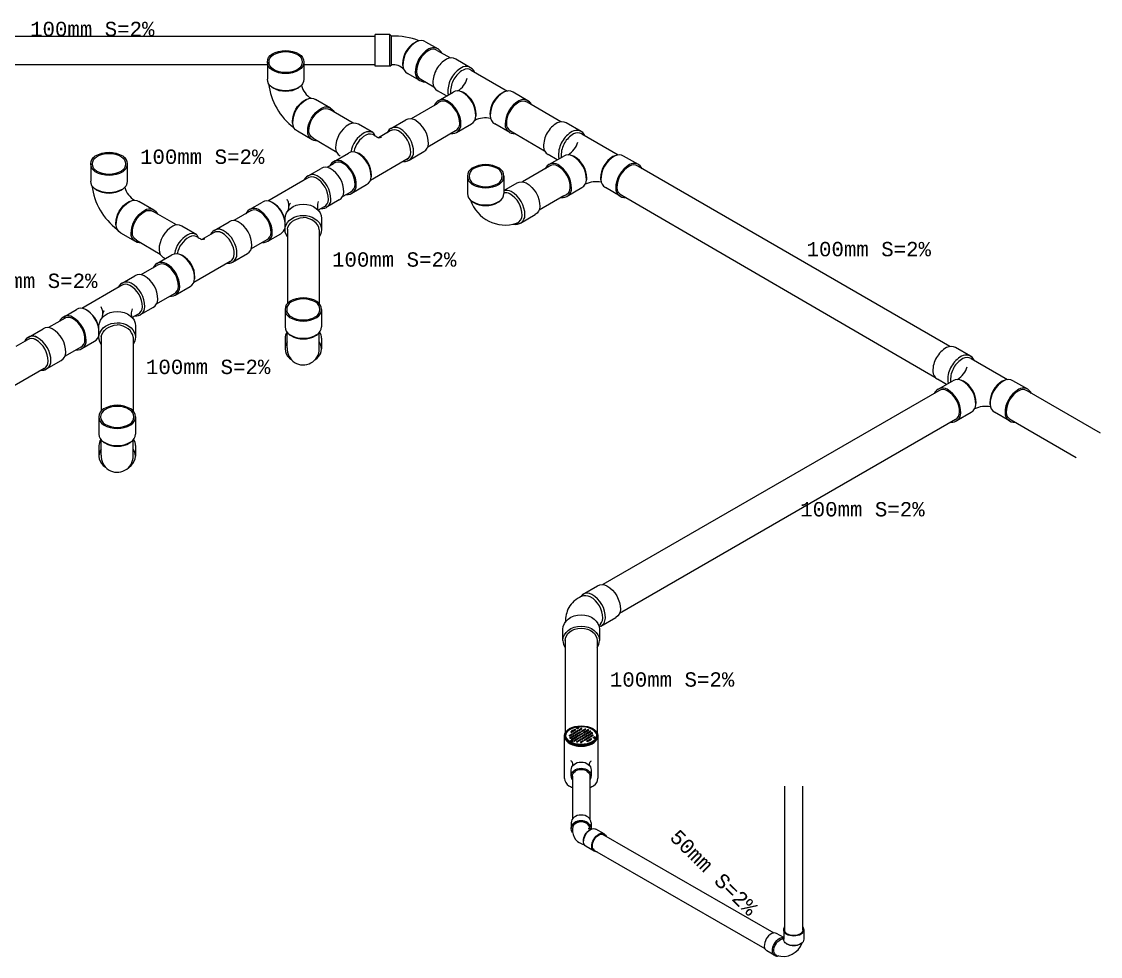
# Model space of a CAD drawing. Header units: millimetres. Extents: x 1309 to 1708, y 884 to 1242.
# Drawn here: x 1552.456 to 1556.209, y 1196.687 to 1199.941 of the extents above; entities that cross this region are included whole.
import ezdxf
from ezdxf.enums import TextEntityAlignment as Align

# ---------------------------------------------------------------- set-up
doc = ezdxf.new("R2010")
doc.units = ezdxf.units.MM
doc.layers.add('IH', color=170, linetype='Continuous')
doc.styles.add('MONOTXT4', font='MONOTXT4.shx')

msp = doc.modelspace()

# ---------------------------------------------------------------- linework, layer by layer
for p, q in [((1551.19549, 1199.89034), (1553.68658, 1199.89034)), ((1553.73658, 1199.89575), (1553.68658, 1199.89575)), ((1553.68658, 1199.78575), (1553.68658, 1199.89575)), ((1553.74258, 1199.89075), (1553.73658, 1199.89575)), ((1553.73658, 1199.78575), (1553.73658, 1199.89575)), ((1553.74258, 1199.79075), (1553.74258, 1199.89075)), ((1553.86164, 1199.87075), (1553.90494, 1199.84575)), ((1553.90205, 1199.84075), (1553.94756, 1199.81448)), ((1553.31096, 1199.80029), (1553.31096, 1199.74029)), ((1553.43798, 1199.80029), (1553.43798, 1199.74029)), ((1554.01822, 1199.78035), (1553.96625, 1199.81035)), ((1551.19549, 1199.79116), (1553.31096, 1199.79116)), ((1553.43798, 1199.79116), (1553.68658, 1199.79116)), ((1553.73658, 1199.78575), (1553.68658, 1199.78575)), ((1553.73658, 1199.78575), (1553.74258, 1199.79075)), ((1554.02052, 1199.77235), (1554.14688, 1199.6994)), ((1553.84143, 1199.73575), (1553.79813, 1199.76075)), ((1553.84432, 1199.74075), (1553.88982, 1199.71448)), ((1553.93432, 1199.68212), (1553.90275, 1199.70035)), ((1553.90514, 1199.66527), (1553.9571, 1199.69527)), ((1554.21754, 1199.66527), (1554.16558, 1199.69527)), ((1553.53067, 1199.63974), (1553.47871, 1199.66974)), ((1553.90115, 1199.65474), (1553.81094, 1199.60265)), ((1554.33228, 1199.59229), (1554.21466, 1199.66027)), ((1553.60908, 1199.5877), (1553.52778, 1199.63474)), ((1553.67991, 1199.55358), (1553.62795, 1199.58358)), ((1553.74028, 1199.56853), (1553.79224, 1199.59853)), ((1553.96865, 1199.55527), (1554.02061, 1199.58527)), ((1554.15404, 1199.55527), (1554.10207, 1199.58527)), ((1554.40305, 1199.55817), (1554.35109, 1199.58817)), ((1553.46716, 1199.52974), (1553.4152, 1199.55974)), ((1553.67991, 1199.55358), (1553.68495, 1199.54379)), ((1553.73797, 1199.56053), (1553.69723, 1199.53701)), ((1553.96576, 1199.56027), (1553.86928, 1199.50406)), ((1554.15692, 1199.56027), (1554.27519, 1199.49119)), ((1554.40536, 1199.55017), (1554.53172, 1199.47721)), ((1553.47005, 1199.53474), (1553.55235, 1199.48603)), ((1553.54095, 1199.45344), (1553.59291, 1199.48344)), ((1553.80046, 1199.46396), (1553.66934, 1199.38757)), ((1553.80378, 1199.45853), (1553.85575, 1199.48853)), ((1554.31916, 1199.45993), (1554.28758, 1199.47817)), ((1554.28997, 1199.44308), (1554.34193, 1199.47308)), ((1554.60238, 1199.44308), (1554.55041, 1199.47308)), ((1552.69649, 1199.44573), (1552.69649, 1199.38573)), ((1552.82351, 1199.44573), (1552.82351, 1199.38573)), ((1553.45258, 1199.40418), (1553.49761, 1199.43018)), ((1553.51908, 1199.43394), (1553.5411, 1199.44665)), ((1554.29286, 1199.43808), (1554.19831, 1199.3835)), ((1555.68585, 1198.81021), (1554.59949, 1199.43808)), ((1553.44834, 1199.39484), (1553.31278, 1199.31658)), ((1554.0069, 1199.40298), (1554.0069, 1199.34298)), ((1554.13391, 1199.40298), (1554.13391, 1199.34298)), ((1553.57275, 1199.33182), (1553.60219, 1199.34882)), ((1553.60446, 1199.34344), (1553.65642, 1199.37344)), ((1554.13391, 1199.35298), (1554.17961, 1199.37937)), ((1554.35348, 1199.33308), (1554.40544, 1199.36308)), ((1554.53887, 1199.33308), (1554.48691, 1199.36308)), ((1552.9162, 1199.28518), (1552.86424, 1199.31518)), ((1553.24872, 1199.28648), (1553.29375, 1199.31248)), ((1553.56112, 1199.32018), (1553.51609, 1199.29418)), ((1554.34253, 1199.33493), (1554.25665, 1199.2849)), ((1554.54444, 1199.33672), (1555.63372, 1198.70308)), ((1552.99461, 1199.23313), (1552.91332, 1199.28018)), ((1553.2546, 1199.28299), (1553.19437, 1199.24821)), ((1553.50887, 1199.29668), (1553.48771, 1199.28447)), ((1553.50887, 1199.29668), (1553.49856, 1199.29073)), ((1553.12581, 1199.21396), (1553.17777, 1199.24396)), ((1553.37239, 1199.21598), (1553.37239, 1199.25538)), ((1553.49936, 1199.25538), (1553.49936, 1199.21598)), ((1554.19116, 1199.23937), (1554.24312, 1199.26937)), ((1552.85269, 1199.17518), (1552.80073, 1199.20518)), ((1553.06544, 1199.19902), (1553.01348, 1199.22902)), ((1553.06544, 1199.19902), (1553.07048, 1199.18923)), ((1553.1235, 1199.20596), (1553.08276, 1199.18244)), ((1553.31223, 1199.17648), (1553.35726, 1199.20248)), ((1553.38046, 1199.21798), (1553.38046, 1198.96019)), ((1553.49154, 1199.21598), (1553.49154, 1198.95989)), ((1552.85558, 1199.18018), (1552.93789, 1199.13147)), ((1553.30934, 1199.18148), (1553.25423, 1199.14967)), ((1552.92648, 1199.09888), (1552.97844, 1199.12888)), ((1553.18932, 1199.10396), (1553.24128, 1199.13396)), ((1552.8715, 1199.06026), (1552.92663, 1199.09209)), ((1552.95567, 1199.11573), (1552.94997, 1199.11902)), ((1553.18123, 1199.10596), (1553.05487, 1199.03301)), ((1552.80522, 1199.03046), (1552.85025, 1199.05646)), ((1552.80097, 1199.02112), (1552.66542, 1198.94286)), ((1552.98999, 1198.98888), (1553.04195, 1199.01888)), ((1552.92553, 1198.95834), (1552.98773, 1198.99425)), ((1552.60135, 1198.91276), (1552.64639, 1198.93876)), ((1552.91376, 1198.94646), (1552.86872, 1198.92046)), ((1553.37236, 1198.939), (1553.37236, 1198.879)), ((1553.49938, 1198.939), (1553.49938, 1198.879)), ((1552.60724, 1198.90927), (1552.54951, 1198.87594)), ((1552.86151, 1198.92296), (1552.84035, 1198.91075)), ((1552.86151, 1198.92296), (1552.85119, 1198.91701)), ((1552.47849, 1198.84184), (1552.53045, 1198.87184)), ((1552.72502, 1198.84226), (1552.72502, 1198.88166)), ((1552.85199, 1198.88166), (1552.85199, 1198.84226)), ((1552.47618, 1198.83384), (1552.43544, 1198.81032)), ((1552.66486, 1198.80276), (1552.70989, 1198.82876)), ((1552.7331, 1198.84426), (1552.7331, 1198.58647)), ((1552.84418, 1198.84226), (1552.84418, 1198.58617)), ((1553.37239, 1198.83897), (1553.37239, 1198.80232)), ((1553.38039, 1198.80603), (1553.38039, 1198.8579)), ((1553.49142, 1198.8017), (1553.49142, 1198.85798)), ((1553.49936, 1198.83897), (1553.49936, 1198.80232)), ((1552.66197, 1198.80776), (1552.60687, 1198.77595)), ((1555.75748, 1198.77618), (1555.70552, 1198.80618)), ((1552.542, 1198.73184), (1552.59396, 1198.76184)), ((1555.75979, 1198.76818), (1555.88615, 1198.69523)), ((1552.53391, 1198.73384), (1552.40755, 1198.66089)), ((1555.67359, 1198.67795), (1555.64201, 1198.69618)), ((1555.6444, 1198.6611), (1555.69637, 1198.6911)), ((1555.95681, 1198.6611), (1555.90485, 1198.6911)), ((1555.64729, 1198.6561), (1554.47847, 1197.98128)), ((1556.20936, 1198.50847), (1555.95392, 1198.6561)), ((1552.725, 1198.56528), (1552.725, 1198.50528)), ((1552.85202, 1198.56528), (1552.85202, 1198.50528)), ((1555.70791, 1198.5511), (1555.75987, 1198.5811)), ((1555.8933, 1198.5511), (1555.84134, 1198.5811)), ((1555.70503, 1198.5561), (1554.53621, 1197.88128)), ((1555.89887, 1198.55473), (1556.12442, 1198.42353)), ((1552.72502, 1198.46525), (1552.72502, 1198.4286)), ((1552.73303, 1198.43232), (1552.73303, 1198.48418)), ((1552.84406, 1198.42798), (1552.84406, 1198.48426)), ((1552.85199, 1198.46525), (1552.85199, 1198.4286)), ((1554.40781, 1197.94715), (1554.45977, 1197.97715)), ((1554.40781, 1197.94715), (1554.40293, 1197.94006)), ((1554.47132, 1197.83715), (1554.52328, 1197.86715)), ((1554.33927, 1197.78656), (1554.33927, 1197.82596)), ((1554.46624, 1197.82596), (1554.46624, 1197.78656)), ((1554.34727, 1197.78859), (1554.34727, 1197.46581)), ((1554.45835, 1197.78656), (1554.45835, 1197.4656)), ((1554.34503, 1197.30657), (1554.34503, 1197.45764)), ((1554.36811, 1197.31482), (1554.36811, 1197.33632)), ((1554.4374, 1197.33632), (1554.4374, 1197.31482)), ((1554.37244, 1197.31482), (1554.37244, 1197.16545)), ((1554.43307, 1197.31482), (1554.43307, 1197.16505)), ((1555.11093, 1196.77982), (1555.11093, 1197.27982)), ((1555.17381, 1196.77982), (1555.17381, 1197.27982)), ((1554.36801, 1197.15199), (1554.36801, 1197.13201)), ((1554.43722, 1197.15199), (1554.43722, 1197.13348)), ((1554.48258, 1197.1136), (1554.45426, 1197.12995)), ((1554.48101, 1197.11087), (1555.07273, 1196.76921)), ((1554.44796, 1197.05363), (1554.41964, 1197.06999)), ((1554.44953, 1197.05636), (1555.04129, 1196.71475)), ((1555.10779, 1196.75259), (1555.08291, 1196.76696)), ((1555.10779, 1196.77982), (1555.10779, 1196.74714)), ((1555.17696, 1196.77982), (1555.17696, 1196.74714)), ((1555.07662, 1196.69072), (1555.04832, 1196.70706))]:
    msp.add_line(p, q)
at = {"extrusion": (0, 0.816497, 0.57735)}
for p, q in [((1554.38322, 1197.47501), (1554.37015, 1197.46746)), ((1554.37404, 1197.46408), (1554.38907, 1197.47277)), ((1554.38907, 1197.47138), (1554.37404, 1197.46269)), ((1554.38635, 1197.48277), (1554.39392, 1197.48394)), ((1554.39428, 1197.48316), (1554.38672, 1197.48199)), ((1554.38776, 1197.48107), (1554.38707, 1197.48164)), ((1554.39287, 1197.48107), (1554.39356, 1197.48164)), ((1554.3953, 1197.47636), (1554.40185, 1197.48015)), ((1554.40185, 1197.47876), (1554.3953, 1197.47497)), ((1554.3953, 1197.47497), (1554.3953, 1197.47636)), ((1554.40487, 1197.4784), (1554.39832, 1197.47462)), ((1554.40185, 1197.47876), (1554.40185, 1197.48015)), ((1554.40313, 1197.47184), (1554.41511, 1197.47876)), ((1554.41511, 1197.47737), (1554.40313, 1197.47045)), ((1554.41813, 1197.47702), (1554.40615, 1197.4701)), ((1554.41096, 1197.46732), (1554.42527, 1197.47559)), ((1554.42527, 1197.4742), (1554.41096, 1197.46593)), ((1554.42829, 1197.47385), (1554.41398, 1197.46558)), ((1554.345, 1197.45657), (1554.345, 1197.45513)), ((1554.34836, 1197.45483), (1554.34836, 1197.45622)), ((1554.34841, 1197.45483), (1554.34841, 1197.45622)), ((1554.36127, 1197.4567), (1554.36782, 1197.46049)), ((1554.36782, 1197.4591), (1554.36127, 1197.45531)), ((1554.36367, 1197.44905), (1554.37565, 1197.45597)), ((1554.37565, 1197.45458), (1554.36367, 1197.44766)), ((1554.37084, 1197.45875), (1554.36428, 1197.45496)), ((1554.37104, 1197.43466), (1554.36551, 1197.43785)), ((1554.36622, 1197.43465), (1554.36552, 1197.43522)), ((1554.3665, 1197.43843), (1554.37203, 1197.43523)), ((1554.37867, 1197.45423), (1554.36668, 1197.44731)), ((1554.36723, 1197.437), (1554.37131, 1197.43464)), ((1554.36917, 1197.44318), (1554.38348, 1197.45145)), ((1554.38348, 1197.45006), (1554.36917, 1197.44179)), ((1554.3865, 1197.44971), (1554.37219, 1197.44144)), ((1554.37702, 1197.43865), (1554.39134, 1197.44692)), ((1554.39134, 1197.44553), (1554.37702, 1197.43726)), ((1554.39209, 1197.47102), (1554.37706, 1197.46234)), ((1554.39435, 1197.44518), (1554.38004, 1197.43691)), ((1554.38187, 1197.45956), (1554.39691, 1197.46825)), ((1554.39691, 1197.46686), (1554.38187, 1197.45817)), ((1554.39992, 1197.4665), (1554.38489, 1197.45782)), ((1554.38718, 1197.43547), (1554.39917, 1197.4424)), ((1554.39917, 1197.44101), (1554.38718, 1197.43408)), ((1554.38971, 1197.45504), (1554.40474, 1197.46373)), ((1554.40474, 1197.46234), (1554.38971, 1197.45365)), ((1554.40219, 1197.44066), (1554.3902, 1197.43373)), ((1554.40775, 1197.46198), (1554.39272, 1197.4533)), ((1554.39756, 1197.45051), (1554.41259, 1197.45919)), ((1554.41259, 1197.4578), (1554.39756, 1197.44912)), ((1554.40045, 1197.43409), (1554.407, 1197.43788)), ((1554.407, 1197.43649), (1554.40045, 1197.4327)), ((1554.41561, 1197.45745), (1554.40058, 1197.44877)), ((1554.41002, 1197.43614), (1554.40346, 1197.43235)), ((1554.40539, 1197.44599), (1554.42042, 1197.45467)), ((1554.42042, 1197.45328), (1554.40539, 1197.4446)), ((1554.42344, 1197.45293), (1554.40841, 1197.44425)), ((1554.41322, 1197.44147), (1554.42826, 1197.45015)), ((1554.42826, 1197.44876), (1554.41322, 1197.44008)), ((1554.43127, 1197.44841), (1554.41624, 1197.43973)), ((1554.41882, 1197.46279), (1554.43313, 1197.47106)), ((1554.43313, 1197.46967), (1554.41882, 1197.4614)), ((1554.43615, 1197.46931), (1554.42183, 1197.46105)), ((1554.4222, 1197.43743), (1554.43527, 1197.44497)), ((1554.43527, 1197.44358), (1554.4222, 1197.43604)), ((1554.42665, 1197.45827), (1554.43863, 1197.46519)), ((1554.43863, 1197.4638), (1554.42665, 1197.45688)), ((1554.44165, 1197.46345), (1554.42966, 1197.45653)), ((1554.43448, 1197.45375), (1554.44103, 1197.45753)), ((1554.44103, 1197.45614), (1554.43448, 1197.45236)), ((1554.44405, 1197.45579), (1554.4375, 1197.45201)), ((1554.44663, 1197.44709), (1554.44593, 1197.44766)), ((1554.44749, 1197.4469), (1554.44951, 1197.45127)), ((1554.44787, 1197.44671), (1554.44925, 1197.44969)), ((1554.45087, 1197.45106), (1554.44884, 1197.44669)), ((1554.45173, 1197.44709), (1554.45243, 1197.44766)), ((1554.45705, 1197.45483), (1554.45705, 1197.45622)), ((1554.4571, 1197.45483), (1554.4571, 1197.45622)), ((1554.46049, 1197.45581), (1554.46049, 1197.3075)), ((1554.4605, 1197.45657), (1554.4605, 1197.45513))]:
    msp.add_line(p, q, dxfattribs=at)
for points in [[(1553.86164, 1199.87075, 0.2679492), (1553.82988, 1199.87075, 0.2679492), (1553.78225, 1199.78825, 0.2679492), (1553.79813, 1199.76075, 0.2679492)], [(1553.83138, 1199.87156, 0.0630698), (1553.82469, 1199.86875, 0.2679492), (1553.78139, 1199.79375, 0.0630698), (1553.7823, 1199.78655, 0.0630698)], [(1553.91786, 1199.83162, 0.4405148), (1553.87319, 1199.84575, 0.2679492), (1553.82555, 1199.76325, 0.4405148), (1553.86013, 1199.73162, 0.4405148)], [(1553.90205, 1199.84075, 0.2679492), (1553.87319, 1199.84075, 0.2679492), (1553.82988, 1199.76575, 0.2679492), (1553.84432, 1199.74075, 0.2679492)], [(1553.43798, 1199.74029, -0.2679492), (1553.4221, 1199.71279, -0.2679492), (1553.32684, 1199.71279, -0.2679492), (1553.31096, 1199.74029, -0.2679492)], [(1553.42355, 1199.71368, -0.0630698), (1553.41777, 1199.70929, -0.2679492), (1553.33117, 1199.70929, -0.0630698), (1553.32539, 1199.71368, -0.0630698)], [(1553.39937, 1199.58555, -0.0630698), (1553.39846, 1199.59274, -0.2679492), (1553.44176, 1199.66774, -0.0630698), (1553.44845, 1199.67055, -0.0630698)], [(1553.4152, 1199.55974, -0.2679492), (1553.39932, 1199.58724, -0.2679492), (1553.44695, 1199.66974, -0.2679492), (1553.47871, 1199.66974, -0.2679492)], [(1553.48552, 1199.52559, -0.4373104), (1553.45128, 1199.55724, -0.2679492), (1553.49892, 1199.63974, -0.4408198), (1553.54361, 1199.62559, -0.4408198)], [(1553.47005, 1199.53474, -0.2679492), (1553.45561, 1199.55974, -0.2679492), (1553.49892, 1199.63474, -0.2682227), (1553.52781, 1199.63473, -0.2682227)], [(1553.56112, 1199.32018, 0.2679492), (1553.577, 1199.34768, 0.2679492), (1553.52937, 1199.43018, 0.2679492), (1553.49761, 1199.43018, 0.2679492)], [(1552.82351, 1199.38573, -0.2679492), (1552.80763, 1199.35823, -0.2679492), (1552.71237, 1199.35823, -0.2679492), (1552.69649, 1199.38573, -0.2679492)], [(1553.49739, 1199.29005, 0.4405148), (1553.53197, 1199.32168, 0.2679492), (1553.48433, 1199.40418, 0.443679), (1553.43952, 1199.38975)], [(1553.50887, 1199.29668, 0.2679492), (1553.52331, 1199.32168, 0.2679492), (1553.48, 1199.39668, 0.2993449), (1553.44834, 1199.39484, 0.2993449)], [(1552.80908, 1199.35912, -0.0630698), (1552.8033, 1199.35473, -0.2679492), (1552.7167, 1199.35473, -0.0630698), (1552.71092, 1199.35912, -0.0630698)], [(1554.1673, 1199.23613, 0.4907357), (1554.20703, 1199.26687, 0.2679492), (1554.1594, 1199.34937, 0.2108162), (1554.13391, 1199.35213)], [(1554.17961, 1199.37937, -0.2679492), (1554.21136, 1199.37937, -0.2679492), (1554.25899, 1199.29687, -0.2679492), (1554.24312, 1199.26937, -0.2679492)], [(1552.7849, 1199.23098, -0.0630698), (1552.78399, 1199.23818, -0.2679492), (1552.82729, 1199.31318, -0.0630698), (1552.83398, 1199.31599, -0.0630698)], [(1552.80073, 1199.20518, -0.2679492), (1552.78486, 1199.23268, -0.2679492), (1552.83249, 1199.31518, -0.2679492), (1552.86424, 1199.31518, -0.2679492)], [(1553.37239, 1199.2419, 0.2345991), (1553.32551, 1199.31248, 0.2679492), (1553.29375, 1199.31248)], [(1553.37239, 1199.24635, 0.2329821), (1553.32984, 1199.30998, 0.0153813), (1553.32827, 1199.31082)], [(1554.0069, 1199.34298, 0.2679492), (1554.02277, 1199.31548, 0.2679492), (1554.11804, 1199.31548, 0.2679492), (1554.13391, 1199.34298, 0.2679492)], [(1554.02133, 1199.31637, 0.0630698), (1554.0271, 1199.31198, 0.2679492), (1554.11371, 1199.31198, 0.0630698), (1554.11948, 1199.31637, 0.0630698)], [(1554.17811, 1199.2391, 0.3194174), (1554.19751, 1199.26637, 0.2679492), (1554.15421, 1199.34137, 0.1840259), (1554.13391, 1199.34463)], [(1552.87105, 1199.17102, -0.4373104), (1552.83682, 1199.20268, -0.2679492), (1552.88445, 1199.28518, -0.4408198), (1552.92914, 1199.27102, -0.4408198)], [(1552.85558, 1199.18018, -0.2679492), (1552.84115, 1199.20518, -0.2679492), (1552.88445, 1199.28018, -0.2682227), (1552.91334, 1199.28017, -0.2682227)], [(1553.29353, 1199.17235, 0.4405148), (1553.3281, 1199.20398, 0.2679492), (1553.28047, 1199.28648, 0.443679), (1553.23565, 1199.27205, 0.443679)], [(1553.30934, 1199.18148, 0.2679492), (1553.32377, 1199.20648, 0.2679492), (1553.28047, 1199.28148, 0.2993449), (1553.2488, 1199.27964, 0.2993449)], [(1554.19116, 1199.23937, -0.1814465), (1554.16915, 1199.23571, -0.1814465)], [(1553.35726, 1199.20248, 0.2104235), (1553.37239, 1199.22313, 0.0986816)], [(1552.91376, 1198.94646, 0.2679492), (1552.92963, 1198.97396, 0.2679492), (1552.882, 1199.05646, 0.2679492), (1552.85025, 1199.05646, 0.2679492)], [(1552.85003, 1198.91633, 0.4405148), (1552.8846, 1198.94796, 0.2679492), (1552.83697, 1199.03046, 0.443679), (1552.79215, 1199.01603)], [(1552.86151, 1198.92296, 0.2679492), (1552.87594, 1198.94796, 0.2679492), (1552.83264, 1199.02296, 0.2993449), (1552.80097, 1199.02112, 0.2993449)], [(1552.72502, 1198.86818, 0.2345991), (1552.67814, 1198.93876, 0.2679492), (1552.64639, 1198.93876)], [(1552.72502, 1198.87263, 0.2329821), (1552.68247, 1198.93626, 0.0153813), (1552.68091, 1198.9371)], [(1552.64616, 1198.79863, 0.4405148), (1552.68074, 1198.83026, 0.2679492), (1552.63311, 1198.91276, 0.443679), (1552.58829, 1198.89833, 0.443679)], [(1552.66197, 1198.80776, 0.2679492), (1552.67641, 1198.83276, 0.2679492), (1552.63311, 1198.90776, 0.2993449), (1552.60144, 1198.90592, 0.2993449)], [(1552.70989, 1198.82876, 0.2104235), (1552.72502, 1198.84941, 0.0986816)], [(1554.45977, 1197.97715, -0.2679492), (1554.49153, 1197.97715, -0.2679492), (1554.53916, 1197.89465, -0.2679492), (1554.52328, 1197.86715, -0.2679492)], [(1554.46389, 1197.83954, 0.2609129), (1554.47767, 1197.86415, 0.2679492), (1554.43437, 1197.93915, 0.1944925), (1554.40293, 1197.94006)], [(1554.46533, 1197.83448, 0.3242793), (1554.4872, 1197.86465, 0.2679492), (1554.43957, 1197.94715, 0.2679492), (1554.40781, 1197.94715)], [(1554.34503, 1197.30657, 0.2679492), (1554.35947, 1197.28157, 0.0414845), (1554.37244, 1197.27545, 0.0414845)], [(1554.43307, 1197.27544, 0.041577), (1554.44607, 1197.28157, 0.2765985), (1554.46049, 1197.3075)], [(1554.41101, 1197.08405, -0.0630698), (1554.41051, 1197.08798, -0.2679492), (1554.43411, 1197.12886, -0.0630698), (1554.43776, 1197.13039, -0.0630698)], [(1554.41964, 1197.06999, -0.2679492), (1554.41098, 1197.08498, -0.2679492), (1554.43695, 1197.12995, -0.2679492), (1554.45426, 1197.12995, -0.2679492)], [(1554.45815, 1197.05138, -0.4405148), (1554.43931, 1197.06862, -0.2679492), (1554.46527, 1197.1136, -0.4405148), (1554.48963, 1197.1059, -0.4405148)], [(1554.44953, 1197.05636, -0.2679492), (1554.44167, 1197.06999, -0.2679492), (1554.46527, 1197.11087, -0.2679492), (1554.48101, 1197.11087, -0.2679492)], [(1555.08291, 1196.76696, 0.2679492), (1555.06562, 1196.76696, 0.2679492), (1555.03968, 1196.72203, 0.2679492), (1555.04832, 1196.70706, 0.2679492)], [(1555.17381, 1196.78976, -0.4405148), (1555.16831, 1196.76484, -0.2679492), (1555.11644, 1196.76484, -0.4405148), (1555.11093, 1196.78976)], [(1555.17381, 1196.77982, -0.2679492), (1555.16595, 1196.7662, -0.2679492), (1555.11879, 1196.7662, -0.2679492), (1555.11093, 1196.77982)], [(1555.08961, 1196.68896, -0.4907357), (1555.06797, 1196.7057, -0.2679492), (1555.09391, 1196.75062, -0.2108162), (1555.10779, 1196.75213)], [(1555.08373, 1196.69057, -0.3194174), (1555.07316, 1196.70542, -0.2679492), (1555.09674, 1196.74626, -0.1840259), (1555.10779, 1196.74804)], [(1555.17696, 1196.74714, -0.2679492), (1555.16831, 1196.73217, -0.2679492), (1555.11644, 1196.73217, -0.2679492), (1555.10779, 1196.74714, -0.2679492)], [(1555.1691, 1196.73265, -0.0630698), (1555.16595, 1196.73026, -0.2679492), (1555.11879, 1196.73026, -0.0630698), (1555.11565, 1196.73265, -0.0630698)], [(1555.07662, 1196.69072, 0.1814465), (1555.08861, 1196.68873, 0.1814465)]]:
    msp.add_lwpolyline(points, format="xyb")
for points in [[(1553.4221, 1199.82779, -0.5773503), (1553.4221, 1199.77279, -0.2679492), (1553.32684, 1199.77279, -0.5773503), (1553.32684, 1199.82779, -0.2679492)], [(1553.33117, 1199.82529, -0.2679492), (1553.41777, 1199.82529, -0.5773503), (1553.41777, 1199.77529, -0.2679492), (1553.33117, 1199.77529, -0.5773503)], [(1552.80763, 1199.47323, -0.5773503), (1552.80763, 1199.41823, -0.2679492), (1552.71237, 1199.41823, -0.5773503), (1552.71237, 1199.47323, -0.2679492)], [(1552.7167, 1199.47073, -0.2679492), (1552.8033, 1199.47073, -0.5773503), (1552.8033, 1199.42073, -0.2679492), (1552.7167, 1199.42073, -0.5773503)], [(1554.02277, 1199.43048, 0.5773503), (1554.02277, 1199.37548, 0.2679492), (1554.11804, 1199.37548, 0.5773503), (1554.11804, 1199.43048, 0.2679492)], [(1554.11371, 1199.42798, 0.2679492), (1554.0271, 1199.42798, 0.5773503), (1554.0271, 1199.37798, 0.2679492), (1554.11371, 1199.37798, 0.5773503)]]:
    msp.add_lwpolyline(points, format="xyb", close=True)
for centre, radius, start, end in [((1553.74737, 1199.624), 0.26679, 69.79828, 91.02757), ((1553.98213, 1199.72785), 0.09526, 120, 150), ((1553.95038, 1199.78285), 0.03175, 60, 120), ((1553.74805, 1199.73992), 0.05112, 43.60843, 96.14227), ((1553.98213, 1199.72785), 0.09526, 150, 180), ((1554.03409, 1199.69785), 0.09526, 120, 150), ((1554.03496, 1199.69735), 0.0866, 120, 150), ((1554.00234, 1199.75285), 0.03175, 24.9032, 120), ((1554.00609, 1199.74735), 0.02887, 60, 120), ((1554.00234, 1199.75285), 0.03175, 24.9032, 60), ((1553.53779, 1199.75145), 0.22421, 186.92551, 233.08362), ((1553.91862, 1199.72785), 0.03175, 180, 240), ((1554.03409, 1199.69785), 0.09526, 150, 180), ((1554.03496, 1199.69735), 0.0866, 150, 180), ((1553.93119, 1199.76599), 0.07851, 302.15778, 343.70838), ((1553.50462, 1199.74046), 0.07851, 196.29162, 237.84222), ((1553.97058, 1199.69785), 0.03175, 180, 201.84382), ((1553.97722, 1199.69735), 0.02887, 180, 193.37783), ((1553.97298, 1199.66777), 0.03175, 60, 120), ((1553.97962, 1199.66827), 0.02887, 60, 74.4354), ((1553.94122, 1199.61277), 0.09526, 360, 60), ((1553.95075, 1199.61827), 0.0866, 360, 60), ((1554.17193, 1199.61827), 0.0866, 120, 180), ((1554.18146, 1199.61277), 0.09526, 120, 180), ((1554.14307, 1199.66827), 0.02887, 105.5646, 120), ((1554.14971, 1199.66777), 0.03175, 60, 120), ((1553.92102, 1199.63777), 0.03175, 60, 159.12827), ((1553.92246, 1199.63527), 0.02887, 60, 137.57763), ((1553.88926, 1199.58277), 0.09526, 360, 60), ((1553.89359, 1199.58527), 0.0866, 360, 60), ((1554.23342, 1199.58277), 0.09526, 120, 180), ((1554.22909, 1199.58527), 0.0866, 120, 180), ((1554.20167, 1199.63777), 0.03175, 24.87628, 120), ((1554.20022, 1199.63527), 0.02887, 59.94618, 120), ((1554.00473, 1199.61277), 0.03175, 300, 360), ((1554.00849, 1199.61827), 0.02887, 345.5646, 0), ((1554.1142, 1199.61827), 0.02887, 180, 194.4354), ((1554.11795, 1199.61277), 0.03175, 180, 240), ((1553.64382, 1199.50108), 0.09526, 120, 180), ((1553.61207, 1199.55608), 0.03175, 60, 120), ((1553.80811, 1199.57103), 0.03175, 60, 120), ((1553.77636, 1199.51603), 0.09526, 360, 60), ((1553.95277, 1199.58277), 0.03175, 265.12768, 0), ((1553.95133, 1199.58527), 0.02887, 300, 360), ((1554.0689, 1199.52747), 0.07851, 76.29162, 117.84222), ((1554.16991, 1199.58277), 0.03175, 180, 274.80957), ((1554.17136, 1199.58527), 0.02887, 180, 240), ((1554.36696, 1199.50567), 0.09526, 120, 150), ((1554.33521, 1199.56067), 0.03175, 60, 120), ((1553.69578, 1199.47108), 0.09526, 120, 170.42315), ((1553.69665, 1199.47058), 0.0866, 120, 168.69333), ((1553.66403, 1199.52608), 0.03175, 60, 120), ((1553.66778, 1199.52058), 0.02887, 53.50349, 120), ((1553.75615, 1199.54103), 0.03175, 60, 155.0968), ((1553.7524, 1199.53553), 0.02887, 60, 120), ((1553.75615, 1199.54103), 0.03175, 60, 81.84382), ((1553.7524, 1199.53553), 0.02887, 60, 73.37783), ((1553.72353, 1199.48553), 0.0866, 360, 60), ((1553.7244, 1199.48603), 0.09526, 360, 60), ((1554.36696, 1199.50567), 0.09526, 150, 180), ((1554.41892, 1199.47567), 0.09526, 120, 150), ((1554.41979, 1199.47517), 0.0866, 120, 150), ((1554.38717, 1199.53067), 0.03175, 24.9032, 120), ((1554.39092, 1199.52517), 0.02887, 60, 120), ((1554.38717, 1199.53067), 0.03175, 24.9032, 60), ((1553.58031, 1199.50108), 0.03175, 180, 240), ((1553.83987, 1199.51603), 0.03175, 300, 0), ((1554.30345, 1199.50567), 0.03175, 180, 240), ((1554.41892, 1199.47567), 0.09526, 150, 180), ((1554.41979, 1199.47517), 0.0866, 150, 180), ((1554.31602, 1199.54381), 0.07851, 302.15778, 343.70838), ((1553.60879, 1199.45594), 0.03175, 60, 120), ((1553.61543, 1199.45644), 0.02887, 60, 74.4354), ((1553.57703, 1199.40094), 0.09526, 360, 60), ((1553.58656, 1199.40644), 0.0866, 360, 60), ((1553.78791, 1199.48603), 0.03175, 264.9032, 0), ((1553.78127, 1199.48553), 0.02887, 300, 360), ((1554.35542, 1199.47567), 0.03175, 180, 201.84382), ((1554.36205, 1199.47517), 0.02887, 180, 193.37783), ((1554.35781, 1199.44558), 0.03175, 60, 120), ((1554.36445, 1199.44608), 0.02887, 60, 74.4354), ((1554.32606, 1199.39058), 0.09526, 360, 60), ((1554.33558, 1199.39608), 0.0866, 360, 60), ((1554.55676, 1199.39608), 0.0866, 120, 180), ((1554.56629, 1199.39058), 0.09526, 120, 180), ((1554.5279, 1199.44608), 0.02887, 105.5646, 120), ((1554.53454, 1199.44558), 0.03175, 60, 120), ((1553.55682, 1199.42594), 0.03175, 60, 155.67512), ((1553.55827, 1199.42344), 0.02887, 60, 126.50069), ((1553.52507, 1199.37094), 0.09526, 360, 60), ((1553.5294, 1199.37344), 0.0866, 360, 60), ((1553.78791, 1199.48603), 0.03175, 264.9032, 300), ((1554.30585, 1199.41558), 0.03175, 60, 155.0968), ((1554.30729, 1199.41308), 0.02887, 60, 120), ((1554.27409, 1199.36058), 0.09526, 360, 60), ((1554.27842, 1199.36308), 0.0866, 360, 60), ((1554.61825, 1199.36058), 0.09526, 120, 180), ((1554.61392, 1199.36308), 0.0866, 120, 180), ((1554.5865, 1199.41558), 0.03175, 24.93027, 120), ((1554.58505, 1199.41308), 0.02887, 59.94775, 120), ((1553.64054, 1199.40094), 0.03175, 300, 360), ((1553.64429, 1199.40644), 0.02887, 345.5646, 0), ((1554.38956, 1199.39058), 0.03175, 300, 360), ((1554.39332, 1199.39608), 0.02887, 345.5646, 0), ((1554.49903, 1199.39608), 0.02887, 180, 194.4354), ((1554.50278, 1199.39058), 0.03175, 180, 240), ((1552.92333, 1199.39689), 0.22421, 186.92551, 233.08362), ((1552.89015, 1199.3859), 0.07851, 196.29162, 237.84222), ((1553.58858, 1199.37094), 0.03175, 264.87449, 0), ((1553.58714, 1199.37344), 0.02887, 298.55718, 360), ((1554.3376, 1199.36058), 0.03175, 261.13801, 0), ((1554.33616, 1199.36308), 0.02887, 282.74218, 360), ((1554.45373, 1199.30528), 0.07851, 76.29162, 117.84222), ((1554.55474, 1199.36058), 0.03175, 180, 275.38339), ((1554.55619, 1199.36308), 0.02887, 180, 245.98477), ((1554.13875, 1199.36141), 0.12849, 199.04473, 287.83559), ((1553.19365, 1199.21646), 0.03175, 60, 120), ((1553.16189, 1199.16146), 0.09526, 360, 60), ((1553.02936, 1199.14652), 0.09526, 120, 180), ((1552.9976, 1199.20152), 0.03175, 60, 120), ((1553.08132, 1199.11652), 0.09526, 120, 170.42315), ((1553.04956, 1199.17152), 0.03175, 60, 120), ((1553.14169, 1199.18646), 0.03175, 60, 155.0968), ((1553.13793, 1199.18096), 0.02887, 60, 120), ((1553.14169, 1199.18646), 0.03175, 60, 81.84382), ((1553.13793, 1199.18096), 0.02887, 60, 73.37783), ((1553.10907, 1199.13096), 0.0866, 360, 60), ((1553.10993, 1199.13146), 0.09526, 360, 60), ((1553.08218, 1199.11602), 0.0866, 120, 168.69333), ((1553.05332, 1199.16602), 0.02887, 53.50349, 120), ((1553.2254, 1199.16146), 0.03175, 300, 0), ((1552.96585, 1199.14652), 0.03175, 180, 240), ((1552.99432, 1199.10138), 0.03175, 60, 120), ((1553.00096, 1199.10188), 0.02887, 60, 74.4354), ((1552.96256, 1199.04638), 0.09526, 360, 60), ((1552.97209, 1199.05188), 0.0866, 360, 60), ((1553.17344, 1199.13146), 0.03175, 264.9032, 0), ((1553.1668, 1199.13096), 0.02887, 300, 360), ((1552.94236, 1199.07138), 0.03175, 60, 155.67512), ((1552.9438, 1199.06888), 0.02887, 60, 126.50069), ((1552.9106, 1199.01638), 0.09526, 360, 60), ((1552.91493, 1199.01888), 0.0866, 360, 60), ((1553.17344, 1199.13146), 0.03175, 264.9032, 300), ((1553.02983, 1199.05188), 0.02887, 345.5646, 0), ((1552.97411, 1199.01638), 0.03175, 264.87449, 0), ((1552.97267, 1199.01888), 0.02887, 298.55718, 360), ((1553.02607, 1199.04638), 0.03175, 300, 360), ((1553.43587, 1198.884), 0.09526, 60, 120), ((1553.43587, 1198.889), 0.0866, 60, 120), ((1553.40412, 1198.939), 0.03175, 120, 240), ((1553.407, 1198.939), 0.02887, 120, 240), ((1553.46474, 1198.939), 0.02887, 300, 60), ((1553.46763, 1198.939), 0.03175, 300, 60), ((1553.43587, 1198.994), 0.09526, 240, 300), ((1553.43587, 1198.989), 0.0866, 240, 300), ((1552.54633, 1198.84434), 0.03175, 60, 120), ((1552.51457, 1198.78934), 0.09526, 360, 60), ((1553.40412, 1198.879), 0.03175, 180, 240), ((1553.46763, 1198.879), 0.03175, 300, 360), ((1552.49436, 1198.81434), 0.03175, 60, 155.0968), ((1552.49436, 1198.81434), 0.03175, 120, 155.0968), ((1552.49061, 1198.80884), 0.02887, 60, 120), ((1552.49436, 1198.81434), 0.03175, 60, 81.84382), ((1552.49061, 1198.80884), 0.02887, 60, 73.37783), ((1552.46174, 1198.75884), 0.0866, 360, 60), ((1552.46261, 1198.75934), 0.09526, 360, 60), ((1553.407, 1198.873), 0.02887, 225.5646, 240), ((1553.43587, 1198.934), 0.09526, 240, 300), ((1553.43587, 1198.923), 0.0866, 240, 300), ((1553.46474, 1198.873), 0.02887, 300, 314.4354), ((1552.57808, 1198.78934), 0.03175, 300, 0), ((1553.43582, 1198.8017), 0.0556, 175.53211, 0.63202), ((1555.7214, 1198.72368), 0.09526, 120, 150), ((1555.68964, 1198.77868), 0.03175, 60, 120), ((1552.52612, 1198.75934), 0.03175, 264.9032, 0), ((1552.51948, 1198.75884), 0.02887, 300, 360), ((1555.7214, 1198.72368), 0.09526, 150, 180), ((1555.77336, 1198.69368), 0.09526, 120, 150), ((1555.77422, 1198.69318), 0.0866, 120, 150), ((1555.7416, 1198.74868), 0.03175, 24.9032, 120), ((1555.74536, 1198.74318), 0.02887, 60, 120), ((1555.7416, 1198.74868), 0.03175, 24.9032, 60), ((1552.52612, 1198.75934), 0.03175, 264.9032, 300), ((1555.65789, 1198.72368), 0.03175, 180, 240), ((1555.77336, 1198.69368), 0.09526, 150, 180), ((1555.77422, 1198.69318), 0.0866, 150, 180), ((1555.67045, 1198.76182), 0.07851, 302.15778, 343.70838), ((1555.70985, 1198.69368), 0.03175, 180, 201.84382), ((1555.71649, 1198.69318), 0.02887, 180, 193.37783), ((1555.71224, 1198.6636), 0.03175, 60, 120), ((1555.71888, 1198.6641), 0.02887, 60, 74.4354), ((1555.68049, 1198.6086), 0.09526, 360, 60), ((1555.69001, 1198.6141), 0.0866, 360, 60), ((1555.9112, 1198.6141), 0.0866, 120, 180), ((1555.92072, 1198.6086), 0.09526, 120, 180), ((1555.88233, 1198.6641), 0.02887, 105.5646, 120), ((1555.88897, 1198.6636), 0.03175, 60, 120), ((1555.66028, 1198.6336), 0.03175, 60, 155.0968), ((1555.66172, 1198.6311), 0.02887, 60, 120), ((1555.62853, 1198.5786), 0.09526, 360, 60), ((1555.63286, 1198.5811), 0.0866, 360, 60), ((1555.97269, 1198.5786), 0.09526, 120, 180), ((1555.96836, 1198.5811), 0.0866, 120, 180), ((1555.94093, 1198.6336), 0.03175, 24.87707, 120), ((1555.93949, 1198.6311), 0.02887, 59.95789, 120), ((1552.78851, 1198.51028), 0.09526, 60, 120), ((1552.78851, 1198.51528), 0.0866, 60, 120), ((1555.744, 1198.6086), 0.03175, 300, 360), ((1555.80816, 1198.5233), 0.07851, 76.29162, 117.84222), ((1555.74775, 1198.6141), 0.02887, 345.5646, 0), ((1555.85346, 1198.6141), 0.02887, 180, 194.4354), ((1555.85722, 1198.6086), 0.03175, 180, 240), ((1552.75675, 1198.56528), 0.03175, 120, 240), ((1552.75964, 1198.56528), 0.02887, 120, 240), ((1552.81737, 1198.56528), 0.02887, 300, 60), ((1552.82026, 1198.56528), 0.03175, 300, 60), ((1555.69204, 1198.5786), 0.03175, 264.9032, 0), ((1555.69059, 1198.5811), 0.02887, 300, 360), ((1555.90918, 1198.5786), 0.03175, 180, 275.43194), ((1555.91062, 1198.5811), 0.02887, 180, 245.9848), ((1552.78851, 1198.62028), 0.09526, 240, 300), ((1552.78851, 1198.61528), 0.0866, 240, 300), ((1552.75675, 1198.50528), 0.03175, 180, 240), ((1552.82026, 1198.50528), 0.03175, 300, 360), ((1552.75964, 1198.49928), 0.02887, 225.5646, 240), ((1552.78851, 1198.56028), 0.09526, 240, 300), ((1552.78851, 1198.54928), 0.0866, 240, 300), ((1552.81737, 1198.49928), 0.02887, 300, 314.4354), ((1552.78846, 1198.42798), 0.0556, 175.53211, 0.63202), ((1555.10516, 1196.75718), 0.06997, 252.16441, 340.95527)]:
    msp.add_arc(centre, radius, start, end)
at = {"extrusion": (0, 0, -1)}
for centre, major_axis, ratio, start_param, end_param in [((1553.43587, 1199.25538), (0.06348, 0), 0.7938566, 3.1415927, 6.2831853), ((1553.43587, 1199.21598), (0.06348, 0), 0.7938566, 2.631744, 6.784598), ((1553.43587, 1199.21598), (0.0555, 0.00804), 0.7637591, 3.3754637, 4.8226401), ((1552.78851, 1198.88166), (0.06348, 0), 0.7938566, 3.1415927, 6.2831853), ((1552.78851, 1198.84226), (0.06348, 0), 0.7938566, 2.631744, 6.784598), ((1552.78851, 1198.84226), (0.0555, 0.00804), 0.7637591, 3.3754637, 4.8226401), ((1554.40275, 1197.82596), (0.06348, 0), 0.7938566, 3.1415927, 6.2831853), ((1554.40275, 1197.78656), (0.06348, 0), 0.7938566, 3.1415927, 6.2831853), ((1554.40278, 1197.78656), (0.05557, 0.00003), 0.7759836, 3.1422607, 6.2838533), ((1554.40275, 1197.33632), (0.03464, 0), 0.7938566, 3.1415927, 6.2831853), ((1554.40275, 1197.31482), (0.03464, 0), 0.7938566, 3.1415927, 6.2831853), ((1554.40275, 1197.31482), (0.03031, 0), 0.7762959, 3.1415927, 6.2831853), ((1554.40262, 1197.13201), (0.03461, 0), 0.7938566, 2.6018994, 6.0046044)]:
    msp.add_ellipse(centre, major_axis=major_axis, ratio=ratio, start_param=start_param, end_param=end_param, dxfattribs=at)
for centre, major_axis, ratio, start_param, end_param in [((1553.43587, 1199.21598), (-0.0555, 0.00804), 0.7637591, 3.3291357, 4.8226401), ((1552.78851, 1198.84226), (-0.0555, 0.00804), 0.7637591, 3.3291357, 4.8226401), ((1553.43587, 1198.83897), (-0.06348, 0), 0.7938566, 5.8444954, 6.2831853), ((1553.43587, 1198.83897), (-0.06348, 0), 0.7938566, 3.1415927, 3.5802825), ((1553.43587, 1198.80232), (-0.06348, 0), 0.7938566, 5.7756519, 7.1646169), ((1553.43587, 1198.80232), (-0.06348, 0), 0.7938566, 2.2548681, 3.6468431), ((1552.78851, 1198.46525), (-0.06348, 0), 0.7938566, 5.8444954, 6.2831853), ((1552.78851, 1198.46525), (-0.06348, 0), 0.7938566, 3.1415927, 3.5802825), ((1552.78851, 1198.4286), (-0.06348, 0), 0.7938566, 5.7756519, 7.1646169), ((1552.78851, 1198.4286), (-0.06348, 0), 0.7938566, 2.2548681, 3.6468431), ((1554.40275, 1197.78656), (0.06348, 0), 0.7938566, 3.1415927, 3.6475254), ((1554.40275, 1197.78656), (0.06348, 0), 0.7938566, 5.7778248, 6.2831853), ((1554.40275, 1197.45622), (0.05435, 0), 0.5773503, 0.7853982, 3.7292114), ((1554.403, 1197.45605), (-0.04255, 0), 0.5773503, -1.0148641, -0.555497), ((1554.403, 1197.45466), (-0.04255, 0), 0.5773503, -1.0148641, -0.5642594), ((1554.38141, 1197.47574), (-0.00221, 0), 0.5773503, 2.5305971, 5.1144118), ((1554.38141, 1197.47435), (-0.00221, 0), 0.5773503, -2.5647637, -1.1687735), ((1554.39032, 1197.48296), (0.00398, 0), 0.5773503, 0.439199, 3.2259924), ((1554.39032, 1197.48296), (0.00398, 0), 0.5773503, -2.7023937, 0.0843998), ((1554.39058, 1197.4719), (0.00213, 0), 0.5773503, -0.7851805, 2.3564121), ((1554.39058, 1197.47051), (0.00213, 0), 0.5773503, 0.5994409, 2.3564121), ((1554.39681, 1197.47549), (0.00213, 0), 0.5773503, 2.3564121, 5.4980048), ((1554.39681, 1197.4741), (0.00213, 0), 0.5773503, 2.3564121, 2.5421518), ((1554.40336, 1197.47927), (0.00213, 0), 0.5773503, -0.7851805, 2.3564121), ((1554.40336, 1197.47789), (0.00213, 0), 0.5773503, 0.5994409, 2.3564121), ((1554.40464, 1197.47097), (0.00213, 0), 0.5773503, 2.3564121, 5.4980048), ((1554.41662, 1197.47789), (0.00213, 0), 0.5773503, -0.7851805, 2.3564121), ((1554.41662, 1197.4765), (0.00213, 0), 0.5773503, 0.5994409, 2.3564121), ((1554.42678, 1197.47472), (0.00213, 0), 0.5773503, -0.7851805, 2.3564121), ((1554.42678, 1197.47333), (0.00213, 0), 0.5773503, 0.5994409, 2.3564121), ((1554.43464, 1197.47019), (0.00213, 0), 0.5773503, -0.7851805, 2.3564121), ((1554.40275, 1197.45622), (0.05435, 0), 0.5773503, -0.5876187, 0.7853982), ((1554.40275, 1197.45513), (0.05775, 0), 0.5773503, -3.1415927, 0), ((1554.40275, 1197.45153), (0.05673, 0), 0.5773503, -3.030575, -0.1110176), ((1554.40275, 1197.45483), (0.05469, 0), 0.5773503, 2.9778756, 3.1140091), ((1554.40275, 1197.45483), (0.05435, 0), 0.5773503, -3.1415927, -3.0560517), ((1554.36278, 1197.45583), (0.00213, 0), 0.5773503, 2.3564121, 5.4980048), ((1554.36278, 1197.45444), (0.00213, 0), 0.5773503, 2.3564121, 2.5421518), ((1554.36517, 1197.44818), (0.00213, 0), 0.5773503, 2.3564121, 5.4980048), ((1554.36517, 1197.44679), (0.00213, 0), 0.5773503, 2.3564121, 2.5421518), ((1554.36877, 1197.43654), (-0.00398, 0), 0.5773503, -0.6079986, 2.1787949), ((1554.40275, 1197.44722), (0.04005, 0), 0.5773503, 2.6290024, 2.768915), ((1554.40275, 1197.44722), (-0.03631, 0), 0.5773503, -0.1030485, 0.0014754), ((1554.36888, 1197.46851), (-0.00221, 0), 0.5773503, -0.4015876, 2.1822271), ((1554.36877, 1197.43654), (-0.00398, 0), 0.5773503, 2.5335941, 5.3203875), ((1554.36877, 1197.43553), (-0.00297, 0), 0.5773503, -1.0239973, -0.9658049), ((1554.36933, 1197.45962), (0.00213, 0), 0.5773503, -0.7851805, 2.3564121), ((1554.36933, 1197.45823), (0.00213, 0), 0.5773503, 0.5994409, 2.3564121), ((1554.40275, 1197.44722), (0.04005, 0), 0.5773503, 2.5863089, 2.6290024), ((1554.37068, 1197.44231), (0.00213, 0), 0.5773503, 2.3564121, 5.4980048), ((1554.37068, 1197.44092), (0.00213, 0), 0.5773503, 2.3564121, 2.5421518), ((1554.36877, 1197.43553), (-0.00297, 0), 0.5773503, 2.5935714, 2.5947936), ((1554.37555, 1197.46321), (0.00213, 0), 0.5773503, 2.3564121, 5.4980048), ((1554.37555, 1197.46182), (0.00213, 0), 0.5773503, 2.3564121, 2.5421518), ((1554.37716, 1197.4551), (0.00213, 0), 0.5773503, -0.7851805, 2.3564121), ((1554.37716, 1197.45371), (0.00213, 0), 0.5773503, 0.5994409, 2.3564121), ((1554.37853, 1197.43778), (0.00213, 0), 0.5773503, 2.3564121, 5.4980048), ((1554.37853, 1197.43639), (0.00213, 0), 0.5773503, 2.3564121, 2.5421518), ((1554.40275, 1197.44722), (0.04005, 0), 0.5773503, 1.9439092, 2.1568434), ((1554.38338, 1197.45869), (0.00213, 0), 0.5773503, 2.3564121, 5.4980048), ((1554.38338, 1197.4573), (0.00213, 0), 0.5773503, 2.3564121, 2.5421518), ((1554.38499, 1197.45058), (0.00213, 0), 0.5773503, -0.7851805, 2.3564121), ((1554.38499, 1197.44919), (0.00213, 0), 0.5773503, 0.5994409, 2.3564121), ((1554.38869, 1197.4346), (0.00213, 0), 0.5773503, 2.3564121, 5.4980048), ((1554.38869, 1197.43321), (0.00213, 0), 0.5773503, 2.3564121, 2.5421518), ((1554.39122, 1197.45417), (0.00213, 0), 0.5773503, 2.3564121, 5.4980048), ((1554.39122, 1197.45278), (0.00213, 0), 0.5773503, 2.3564121, 2.5421518), ((1554.39284, 1197.44605), (0.00213, 0), 0.5773503, -0.7851805, 2.3564121), ((1554.39284, 1197.44466), (0.00213, 0), 0.5773503, 0.5994409, 2.3564121), ((1554.39907, 1197.44964), (0.00213, 0), 0.5773503, 2.3564121, 5.4980048), ((1554.39841, 1197.46738), (0.00213, 0), 0.5773503, -0.7851805, 2.3564121), ((1554.39841, 1197.46599), (0.00213, 0), 0.5773503, 0.5994409, 2.3564121), ((1554.39907, 1197.44825), (0.00213, 0), 0.5773503, 2.3564121, 2.5421518), ((1554.40068, 1197.44153), (0.00213, 0), 0.5773503, -0.7851805, 2.3564121), ((1554.40068, 1197.44014), (0.00213, 0), 0.5773503, 0.5994409, 2.3564121), ((1554.40196, 1197.43322), (0.00213, 0), 0.5773503, 2.3564121, 5.4980048), ((1554.40464, 1197.46958), (0.00213, 0), 0.5773503, 2.3564121, 2.5421518), ((1554.40275, 1197.44722), (-0.04005, 0), 0.5773503, 4.6212292, 4.70722), ((1554.4069, 1197.44512), (0.00213, 0), 0.5773503, 2.3564121, 5.4980048), ((1554.40625, 1197.46286), (0.00213, 0), 0.5773503, -0.7851805, 2.3564121), ((1554.40625, 1197.46147), (0.00213, 0), 0.5773503, 0.5994409, 2.3564121), ((1554.4069, 1197.44373), (0.00213, 0), 0.5773503, 2.3564121, 2.5421518), ((1554.40851, 1197.43701), (0.00213, 0), 0.5773503, -0.7851805, 2.3564121), ((1554.40851, 1197.43562), (0.00213, 0), 0.5773503, 0.5994409, 2.3564121), ((1554.41247, 1197.46645), (0.00213, 0), 0.5773503, 2.3564121, 5.4980048), ((1554.41247, 1197.46506), (0.00213, 0), 0.5773503, 2.3564121, 2.5421518), ((1554.41473, 1197.4406), (0.00213, 0), 0.5773503, 2.3564121, 5.4980048), ((1554.4141, 1197.45832), (0.00213, 0), 0.5773503, -0.7851805, 2.3564121), ((1554.4141, 1197.45693), (0.00213, 0), 0.5773503, 0.5994409, 2.3564121), ((1554.41473, 1197.43921), (0.00213, 0), 0.5773503, 2.3564121, 2.5421518), ((1554.40275, 1197.44722), (-0.03631, 0), 0.5773503, 4.3393748, 4.4178937), ((1554.40275, 1197.44722), (-0.04005, 0), 0.5773503, 4.2988504, 4.3685775), ((1554.42032, 1197.46192), (0.00213, 0), 0.5773503, 2.3564121, 5.4980048), ((1554.42032, 1197.46053), (0.00213, 0), 0.5773503, 2.3564121, 2.5421518), ((1554.42193, 1197.4538), (0.00213, 0), 0.5773503, -0.7851805, 2.3564121), ((1554.42193, 1197.45241), (0.00213, 0), 0.5773503, 0.5994409, 2.3564121), ((1554.42401, 1197.43669), (0.00221, 0), 0.5773503, 2.5305971, 5.1144118), ((1554.42401, 1197.4353), (0.00221, 0), 0.5773503, 2.5305971, 2.5647637), ((1554.40275, 1197.44722), (-0.03631, 0), 0.5773503, 4.0220864, 4.0933425), ((1554.40242, 1197.45639), (0.04255, 0), 0.5773503, -1.0148641, -0.555497), ((1554.42816, 1197.4574), (0.00213, 0), 0.5773503, 2.3564121, 5.4980048), ((1554.42816, 1197.45601), (0.00213, 0), 0.5773503, 2.3564121, 2.5421518), ((1554.40275, 1197.44722), (-0.04005, 0), 0.5773503, 4.0131937, 4.077687), ((1554.42976, 1197.44928), (0.00213, 0), 0.5773503, -0.7851805, 2.3564121), ((1554.42976, 1197.44789), (0.00213, 0), 0.5773503, 0.5994409, 2.3564121), ((1554.40275, 1197.44722), (-0.03631, 0), 0.5773503, 3.7190755, 3.7871216), ((1554.43464, 1197.4688), (0.00213, 0), 0.5773503, 0.5994409, 2.3564121), ((1554.40275, 1197.44722), (-0.03631, 0), 0.5773503, 3.7153631, 3.7190755), ((1554.43599, 1197.45288), (0.00213, 0), 0.5773503, 2.3564121, 5.4980048), ((1554.43599, 1197.45149), (0.00213, 0), 0.5773503, 2.3564121, 2.5421518), ((1554.40275, 1197.44722), (-0.04005, 0), 0.5773503, 3.7387577, 3.800292), ((1554.43654, 1197.44393), (0.00221, 0), 0.5773503, -0.4015876, 2.1822271), ((1554.43654, 1197.44254), (0.00221, 0), 0.5773503, 0.5904082, 2.1822271), ((1554.40275, 1197.44722), (-0.04005, 0), 0.5773503, 3.7354271, 3.7387577), ((1554.40275, 1197.44722), (-0.03631, 0), 0.5773503, 3.3858924, 3.4664483), ((1554.44014, 1197.46432), (0.00213, 0), 0.5773503, -0.7851805, 2.3564121), ((1554.44014, 1197.46293), (0.00213, 0), 0.5773503, 0.5994409, 2.3564121), ((1554.40286, 1197.44724), (0.03971, 0), 0.5773503, 0.2966992, 0.3685397), ((1554.40275, 1197.44722), (-0.04005, 0), 0.5773503, 3.4412058, 3.5123469), ((1554.44254, 1197.45666), (0.00213, 0), 0.5773503, -0.7851805, 2.3564121), ((1554.44254, 1197.45527), (0.00213, 0), 0.5773503, 0.5994409, 2.3564121), ((1554.44918, 1197.44898), (0.00398, 0), 0.5773503, 1.4863965, 4.27319), ((1554.44918, 1197.44898), (0.00398, 0), 0.5773503, -1.6551961, 1.1315973), ((1554.44918, 1197.44797), (0.00297, 0), 0.5773503, 1.2247385, 1.5475961), ((1554.40275, 1197.45483), (0.05469, 0), 0.5773503, 0.0275836, 0.163717), ((1554.40275, 1197.45483), (0.05435, 0), 0.5773503, -0.085541, 0), ((1554.40196, 1197.43183), (0.00213, 0), 0.5773503, 2.3564121, 2.5421518), ((1554.40275, 1197.31482), (0.03464, 0), 0.7938566, 3.1415927, 3.6475254), ((1554.40275, 1197.31482), (0.03464, 0), 0.7938566, 5.7778248, 6.2831853), ((1554.40262, 1197.15199), (-0.03461, 0), 0.7938566, 3.1415927, 6.2831853), ((1554.40262, 1197.13201), (-0.03461, 0), 0.7938566, 3.0758225, 6.0046044), ((1554.40262, 1197.13201), (-0.03028, 0), 0.7762959, 3.1176912, 6.2831853)]:
    msp.add_ellipse(centre, major_axis=major_axis, ratio=ratio, start_param=start_param, end_param=end_param)
for centre, major_axis in [((1554.40275, 1197.45657), (0.05775, 0)), ((1554.40275, 1197.45657), (0.05469, 0)), ((1554.40271, 1197.45622), (0.05435, 0)), ((1554.39032, 1197.48302), (0.00423, 0)), ((1554.36877, 1197.4366), (-0.00423, 0)), ((1554.44918, 1197.44904), (-0.00465, 0)), ((1554.44918, 1197.44904), (0.00423, 0))]:
    msp.add_ellipse(centre, major_axis=major_axis, ratio=0.5773503)
for points in [[(1553.68495, 1199.54379), (1553.68906, 1199.54156), (1553.69317, 1199.53933), (1553.69723, 1199.53701)], [(1553.07048, 1199.18923), (1553.0746, 1199.18699), (1553.07871, 1199.18476), (1553.08276, 1199.18244)], [(1554.39733, 1197.47614), (1554.39737, 1197.47512), (1554.39737, 1197.47471), (1554.39734, 1197.4743)]]:
    msp.add_open_spline(points, degree=3)
for points, knots in [([(1553.70777, 1199.53781), (1553.7025, 1199.53656), (1553.7025, 1199.53656), (1553.69841, 1199.53675), (1553.69723, 1199.53701)], [0.0096446682, 0.0096446682, 0.0096446682, 0.0096446682, 0.0156467468, 0.0192738114, 0.0192738114, 0.0192738114, 0.0192738114]), ([(1553.0933, 1199.18324), (1553.08803, 1199.182), (1553.08803, 1199.182), (1553.08394, 1199.18219), (1553.08276, 1199.18244)], [0.0096446682, 0.0096446682, 0.0096446682, 0.0096446682, 0.0156467468, 0.0192738114, 0.0192738114, 0.0192738114, 0.0192738114]), ([(1554.40293, 1197.94006), (1554.39458, 1197.93654), (1554.37743, 1197.92568), (1554.35266, 1197.8955), (1554.34842, 1197.86884), (1554.34758, 1197.85088)], [0.009402185, 0.009402185, 0.009402185, 0.009402185, 0.025572974, 0.039879383, 0.066077208, 0.066077208, 0.066077208, 0.066077208]), ([(1554.36988, 1197.42484), (1554.37454, 1197.42293), (1554.37964, 1197.42144), (1554.38892, 1197.41967), (1554.39295, 1197.41917), (1554.40068, 1197.41871), (1554.40436, 1197.41871), (1554.41206, 1197.41912), (1554.41605, 1197.41959), (1554.42264, 1197.42081), (1554.42528, 1197.42142), (1554.43054, 1197.42292), (1554.43315, 1197.42382), (1554.43563, 1197.42484)], [0, 0, 0, 0, 0.7465754, 0.7465754, 1.2892303, 1.2892303, 1.7737362, 1.7737362, 2.3113837, 2.3113837, 2.6855339, 2.6855339, 3.0826861, 3.0826861, 3.0826861, 3.0826861]), ([(1554.37391, 1197.35155), (1554.37391, 1197.35614), (1554.37375, 1197.36301), (1554.3685, 1197.36711), (1554.36672, 1197.3685)], [0.000602428, 0.000602428, 0.000602428, 0.000602428, 0.013333686, 0.019874527, 0.019874527, 0.019874527, 0.019874527]), ([(1554.4316, 1197.35155), (1554.4316, 1197.35614), (1554.43176, 1197.36301), (1554.43701, 1197.36711), (1554.43879, 1197.3685)], [0.000602428, 0.000602428, 0.000602428, 0.000602428, 0.013333686, 0.019874527, 0.019874527, 0.019874527, 0.019874527])]:
    msp.add_open_spline(points, degree=3, knots=knots)
for points in [[(1553.386, 1199.29774), (1553.38499, 1199.30982), (1553.38007, 1199.32137)], [(1553.48681, 1199.28545), (1553.48673, 1199.30584), (1553.48917, 1199.31461)], [(1553.38493, 1199.28545), (1553.38595, 1199.29753), (1553.39086, 1199.30908)], [(1552.73864, 1198.92402), (1552.73762, 1198.9361), (1552.7327, 1198.94765)], [(1552.73757, 1198.91173), (1552.73858, 1198.92381), (1552.7435, 1198.93536)], [(1552.83945, 1198.91173), (1552.83937, 1198.93212), (1552.84181, 1198.94089)], [(1554.37234, 1197.13201), (1554.37251, 1197.1212), (1554.38987, 1197.08752), (1554.4133, 1197.07632)], [(1554.43589, 1197.12974), (1554.43298, 1197.13142), (1554.42653, 1197.13142)]]:
    msp.add_spline(points, degree=3)
for points, weights in [([(1554.38718, 1197.48206), (1554.38681, 1197.48237), (1554.38635, 1197.48277)], [1.00343723464, 1.0090372168, 1]), ([(1554.39392, 1197.48394), (1554.39345, 1197.4834), (1554.39309, 1197.48297)], [1, 1.0090372168, 1.00343723464]), ([(1554.36723, 1197.437), (1554.36692, 1197.4376), (1554.3665, 1197.43843)], [1, 1.01115941484, 1]), ([(1554.37079, 1197.43445), (1554.37091, 1197.43455), (1554.37104, 1197.43466)], [1.00485219674, 1.00356493778, 1]), ([(1554.37203, 1197.43523), (1554.37162, 1197.43489), (1554.37131, 1197.43464)], [1, 1.01115941484, 1]), ([(1554.44756, 1197.44678), (1554.44753, 1197.44684), (1554.44749, 1197.4469)], [1.00424635184, 1.00285211983, 1]), ([(1554.44884, 1197.44669), (1554.44887, 1197.44664), (1554.4489, 1197.4466)], [1, 1.00214104282, 1.00346052566]), ([(1554.44951, 1197.45127), (1554.44936, 1197.45036), (1554.44925, 1197.44969)], [1, 1.01115941484, 1])]:
    msp.add_rational_spline(points, weights, degree=2)

# ---------------------------------------------------------------- texts
at = {"layer": 'IH', "color": 2, "style": 'MONOTXT4'}
for s, rotation, p in [('100mm S=2%%%', 359.99793, (1552.70175, 1199.91535)), ('100mm S=2%%%', 359.99793, (1553.08422, 1199.47074)), ('100mm S=2%%%', 359.99793, (1555.40339, 1199.14916)), ('100mm S=2%%%', 359.99793, (1553.75226, 1199.11294)), ('100mm S=2%%%', 359.99793, (1552.50355, 1199.03879)), ('100mm S=2%%%', 359.99793, (1553.10489, 1198.73922)), ('100mm S=2%%%', 359.99793, (1555.38133, 1198.2437)), ('100mm S=2%%%', 359.99793, (1554.71906, 1197.65109)), ('50mm S=2%%%', 315.55101, (1554.86397, 1196.97941))]:
    msp.add_text(s, height=0.05, rotation=rotation, dxfattribs=at).set_placement(p, align=Align.MIDDLE)

doc.saveas('drawing.dxf')
